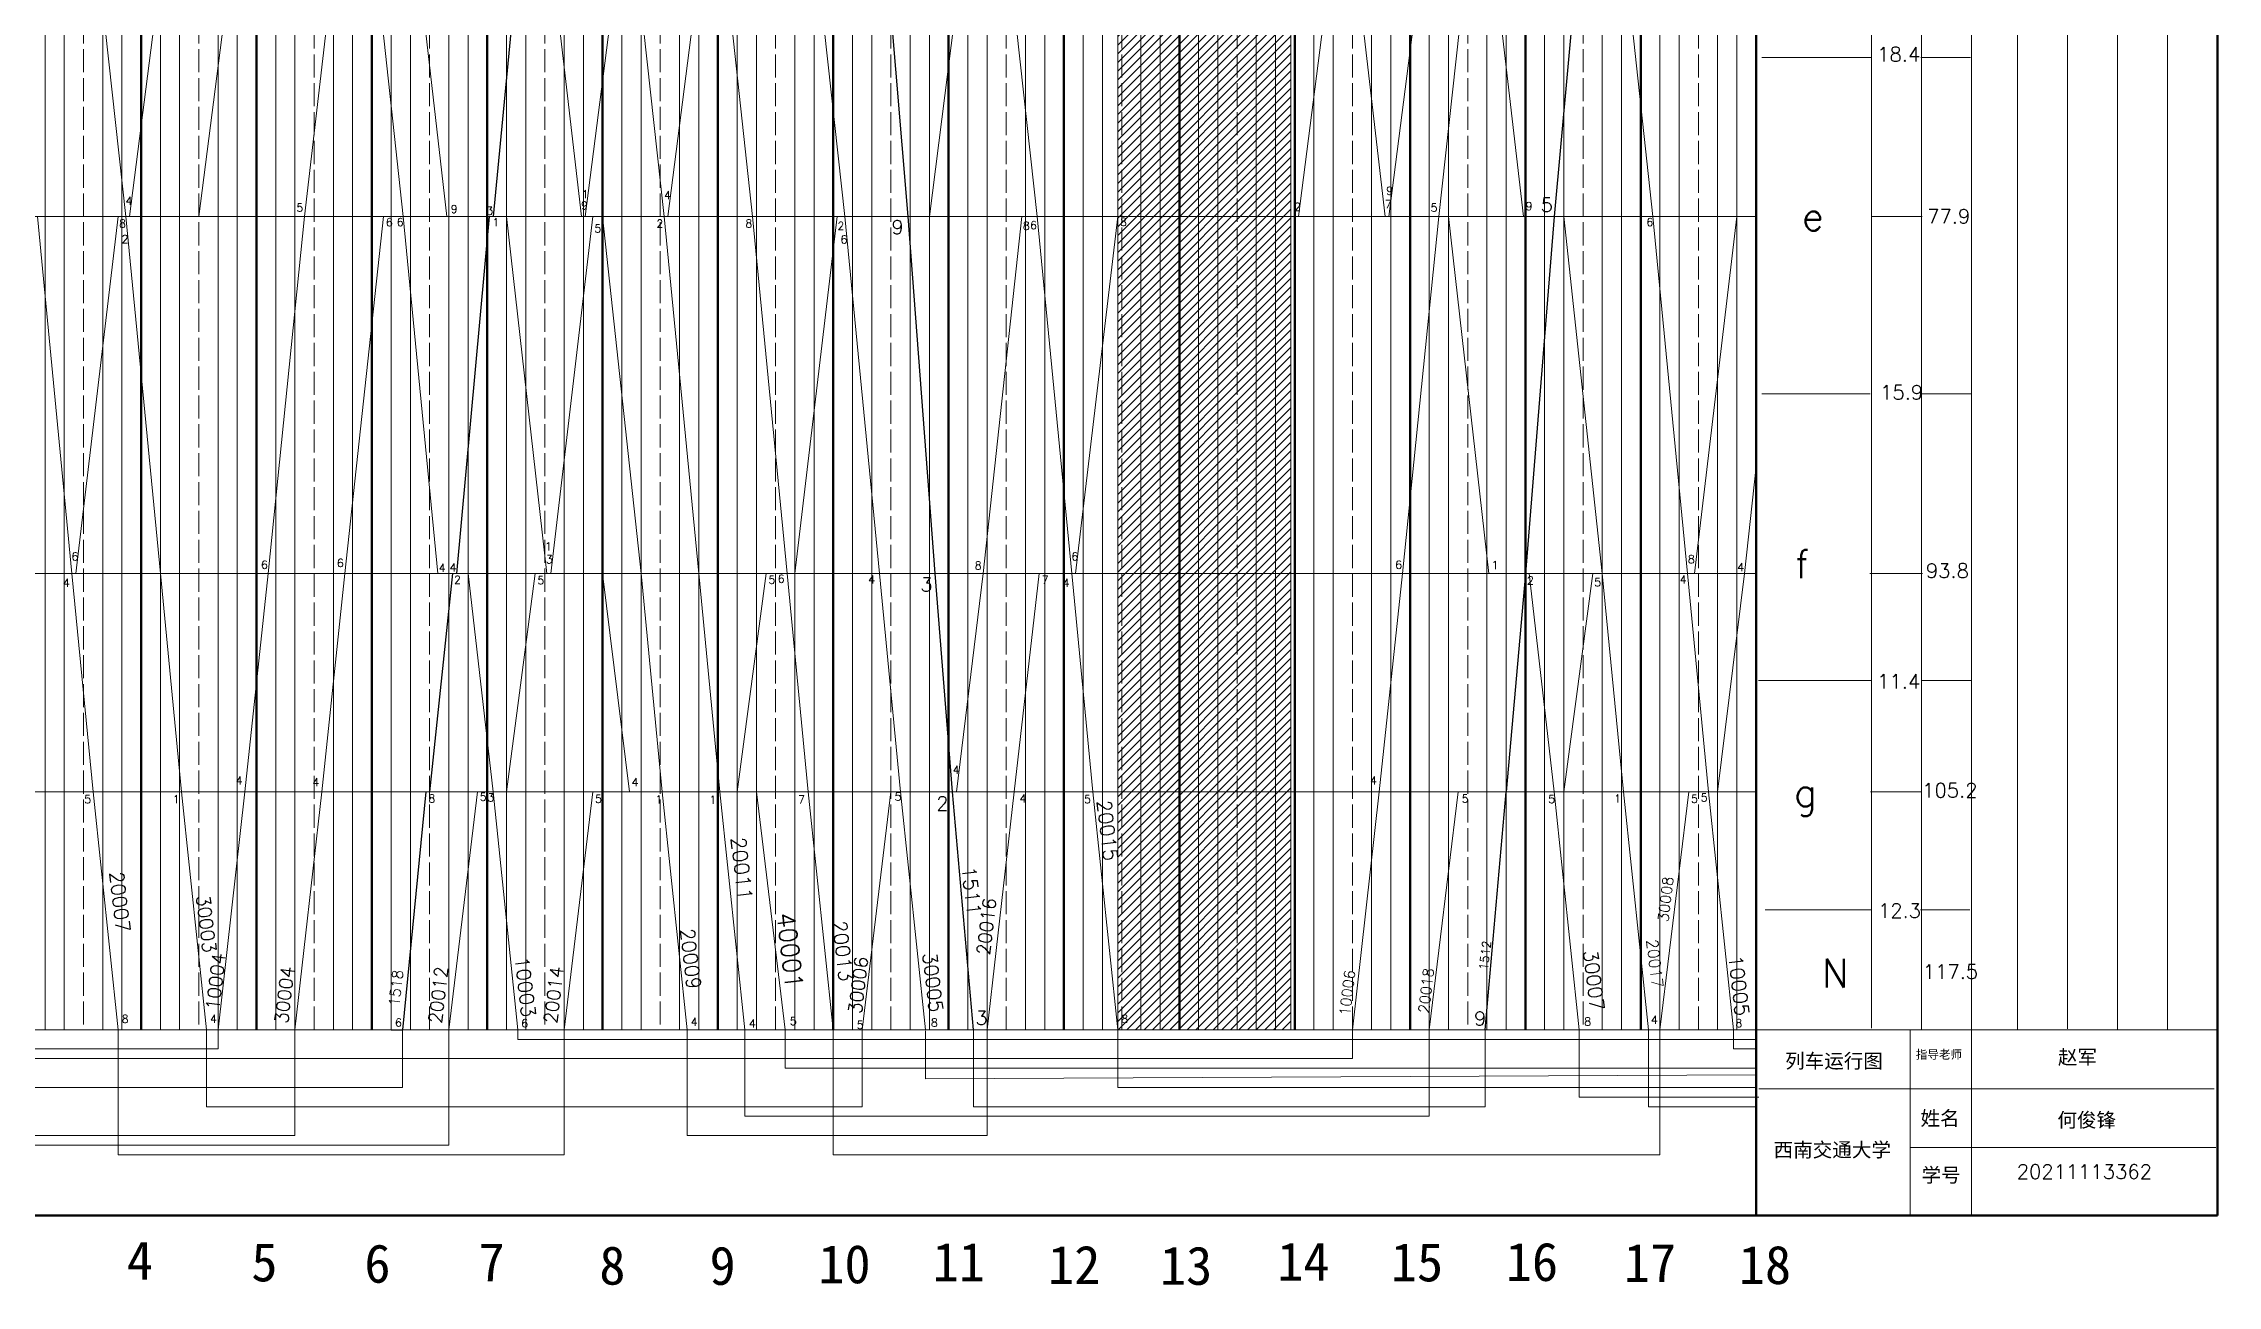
# Model space of a CAD drawing. Header units: millimetres. Extents: x 115 to 2035, y -688 to 879.
# Drawn here: x 904 to 2035, y -688 to -43 of the extents above; entities that cross this region are included whole.
import ezdxf

# ---------------------------------------------------------------- set-up
doc = ezdxf.new("R2010")
doc.units = ezdxf.units.MM
doc.linetypes.add('ACAD_ISO02W100', pattern=[15, 12, -3])
doc.layers.get('0').update_dxf_attribs({"color": 3, "lineweight": 120})
for name, color, linetype, lineweight in [('10xian', 7, 'Continuous', 5), ('heizi', 7, 'Continuous', 5), ('五定、快运、直达、重载', 5, 'Continuous', 5), ('十分格1', 3, 'Continuous', 20), ('十分格2', 3, 'ACAD_ISO02W100', 20), ('小时格1', 3, 'Continuous', 100), ('小时格2', 3, 'Continuous', 80), ('直通、区段、小运转等', 7, 'Continuous', 5), ('站界线', 3, 'Continuous', 20)]:
    doc.layers.add(name, color=color, linetype=linetype, lineweight=lineweight)
doc.layers.add('文字', color=3, linetype='Continuous')
doc.layers.add('旅客列车、高级专列等', color=1, linetype='Continuous')
doc.styles.add('hz', font='txt.shx')

msp = doc.modelspace()

# ---------------------------------------------------------------- hatches: boundary and pattern name
at = {"layer": '直通、区段、小运转等'}
h = msp.add_hatch(dxfattribs=at)
h.set_pattern_fill('ANSI31', color=256)
h.set_pattern_definition([(45, (-1941.8525, -103.491), (-2.245064, 2.245064), [])])
h.paths.add_polyline_path([(1553, 32.1), (1463, 32.1), (1463, -555.5), (1553, -555.5)])

# ---------------------------------------------------------------- linework, layer by layer
for p, q in [((2035, -629), (2035, 711)), ((2035, -629), (2035, -652.1)), ((2035, -652.1), (115, -652.1))]:
    msp.add_line(p, q)
at = {"layer": '10xian'}
msp.add_line((1545, -555.5), (1635, -555.5), dxfattribs=at)
at = {"layer": 'heizi'}
for p, q in [((355.4, -132.8), (1795.2, -132.8)), ((354.4, -318.4), (1794.8, -318.4)), ((355, -431.8), (1795, -431.8)), ((354.7, -555.5), (1795, -555.5))]:
    msp.add_line(p, q, dxfattribs=at)
at = {"layer": '五定、快运、直达、重载'}
for p, q in [((1059, 32.1), (1040, -132.8)), ((1091.3, -132.8), (1073.3, 32.1)), ((1648, 32.1), (1630, -132.8)), ((1741.3, -132.8), (1723.3, 32.1)), ((1040, -132.8), (1021, -318.4)), ((1109.3, -318.4), (1091.3, -132.8)), ((1630, -132.8), (1611, -318.4)), ((1759.3, -318.4), (1741.3, -132.8)), ((1021, -318.4), (1009, -431.8)), ((1125, -318.4), (1138, -431.8)), ((1611, -318.4), (1599, -431.8)), ((1759.3, -318.4), (1770.3, -431.8)), ((1009, -431.8), (995, -555.5)), ((1151, -555.5), (1138, -431.8)), ((1599, -431.8), (1585, -555.5)), ((1783.3, -555.5), (1770.3, -431.8))]:
    msp.add_line(p, q, dxfattribs=at)
at = {"layer": '十分格1'}
for p, q in [((1855, 661), (1855, -554.7)), ((1881, 661), (1881, -555.6)), ((1907, 661), (1907, -648.6)), ((1931, 661), (1931, -555.6)), ((1957, 661), (1957, -555.1)), ((1983, 661), (1983, -555.6)), ((2009, 661), (2009, -555.6)), ((905, -555.5), (905, 599.2)), ((915, 599.2), (915, -555.5)), ((935, -555.5), (935, 599.2)), ((945, 599.2), (945, -555.5)), ((965, 599.2), (965, -555.5)), ((975, -555.5), (975, 599.2)), ((995, 599.2), (995, -555.5)), ((1005, -555.5), (1005, 599.2)), ((1025, -555.5), (1025, 599.2)), ((1035, 599.2), (1035, -555.5)), ((1055, -555.5), (1055, 599.2)), ((1065, 599.2), (1065, -555.5)), ((1085, 599.2), (1085, -555.5)), ((1095, -555.5), (1095, 599.2)), ((1115, 599.2), (1115, -555.5)), ((1125, -555.5), (1125, 599.2)), ((1145, -555.5), (1145, 599.2)), ((1155, 599.2), (1155, -555.5)), ((1175, -555.5), (1175, 599.2)), ((1185, 599.2), (1185, -555.5)), ((1205, 599.2), (1205, -555.5)), ((1215, -555.5), (1215, 599.2)), ((1235, 599.2), (1235, -555.5)), ((1245, -555.5), (1245, 599.2)), ((1265, -555.5), (1265, 599.2)), ((1275, 599.2), (1275, -555.5)), ((1295, -555.5), (1295, 599.2)), ((1305, 599.2), (1305, -555.5)), ((1325, 599.2), (1325, -555.5)), ((1335, -555.5), (1335, 599.2)), ((1355, 599.2), (1355, -555.5)), ((1365, -555.5), (1365, 599.2)), ((1385, -555.5), (1385, 599.2)), ((1395, 599.2), (1395, -555.5)), ((1415, -555.5), (1415, 599.2)), ((1425, 599.2), (1425, -555.5)), ((1445, 599.2), (1445, -555.5)), ((1455, -555.5), (1455, 599.2)), ((1475, 599.2), (1475, -555.5)), ((1485, -555.5), (1485, 599.2)), ((1505, -555.5), (1505, 599.2)), ((1515, 599.2), (1515, -555.5)), ((1535, -555.5), (1535, 599.2)), ((1545, 599.2), (1545, -555.5)), ((1565, 599.2), (1565, -555.5)), ((1575, -555.5), (1575, 599.2)), ((1595, 599.2), (1595, -555.5)), ((1605, -555.5), (1605, 599.2)), ((1625, -555.5), (1625, 599.2)), ((1635, 599.2), (1635, -555.5)), ((1655, -555.5), (1655, 599.2)), ((1665, 599.2), (1665, -555.5)), ((1685, 599.2), (1685, -555.5)), ((1695, -555.5), (1695, 599.2)), ((1715, 599.2), (1715, -555.5)), ((1725, -555.5), (1725, 599.2)), ((1745, -555.5), (1745, 599.2)), ((1755, 599.2), (1755, -555.5)), ((1775, -555.5), (1775, 599.2)), ((1785, 599.2), (1785, -555.5))]:
    msp.add_line(p, q, dxfattribs=at)
at = {"layer": '十分格2'}
for p, q in [((925, 599.2), (925, -555.5)), ((985, 599.2), (985, -555.5)), ((1045, -555.5), (1045, 599.2)), ((1105, -555.5), (1105, 599.2)), ((1165, 599.2), (1165, -555.5)), ((1225, 599.2), (1225, -555.5)), ((1285, -555.5), (1285, 599.2)), ((1345, -555.5), (1345, 599.2)), ((1405, -555.5), (1405, 599.2)), ((1465, -555.5), (1465, 599.2)), ((1525, -555.5), (1525, 599.2)), ((1585, -555.5), (1585, 599.2)), ((1645, 599.2), (1645, -555.5)), ((1705, 599.2), (1705, -555.5)), ((1765, -555.5), (1765, 599.2))]:
    msp.add_line(p, q, dxfattribs=at)
at = {"layer": '小时格1'}
for p, q in [((1795, 661), (1795, -579)), ((1795, -579), (1795, 661)), ((1075, -555.5), (1075, 599.2)), ((1075, -555.5), (1075, 599.2)), ((1435, 599.2), (1435, -555.5)), ((1795, -572.1), (1795, -652.1)), ((355, -652.1), (2035, -652.1))]:
    msp.add_line(p, q, dxfattribs=at)
at = {"layer": '小时格2'}
for p, q in [((955, 599.2), (955, -555.5)), ((1015, -555.5), (1015, 599.2)), ((1015, 599.2), (1015, -555.5)), ((1135, -555.5), (1135, 599.2)), ((1195, 599.2), (1195, -555.5)), ((1255, -555.5), (1255, 599.2)), ((1315, 599.2), (1315, -555.5)), ((1375, -555.5), (1375, 599.2)), ((1495, 599.2), (1495, -555.5)), ((1555, -555.5), (1555, 599.2)), ((1555, -555.5), (1555, 599.2)), ((1615, 599.2), (1615, -555.5)), ((1615, 599.2), (1615, -555.5)), ((1675, -555.5), (1675, 599.2)), ((1735, 599.2), (1735, -555.5)), ((2035, -629), (2035, -629))]:
    msp.add_line(p, q, dxfattribs=at)
at = {"layer": '旅客列车、高级专列等'}
for p, q in [((1154, 32.1), (1138, -132.8)), ((1354, -132.8), (1340, 32.1)), ((1705, 32.1), (1690, -132.8)), ((1136, -132.8), (1119, -318.4)), ((1368, -318.4), (1354, -132.8)), ((1690, -132.8), (1675, -318.4)), ((1117, -318.4), (1105, -431.8)), ((1377, -431.8), (1368, -318.4)), ((1675, -318.4), (1665, -431.8)), ((1103, -431.8), (1091, -555.5)), ((1388, -555.5), (1377, -431.8)), ((1654, -555.5), (1665, -431.8)), ((1085, -555.5), (1091, -555.5))]:
    msp.add_line(p, q, dxfattribs=at)
at = {"layer": '直通、区段、小运转等'}
for p, q in [((947, -132.8), (929, 32.1)), ((985, -132.8), (1006, 32.1)), ((1184, -132.8), (1165, 32.1)), ((1186, -132.8), (1207, 32.1)), ((1227, -132.8), (1209, 32.1)), ((1229, -132.8), (1250, 32.1)), ((1273, -132.8), (1255, 32.1)), ((1321, -132.8), (1303, 32.1)), ((1365, -132.8), (1386, 32.1)), ((1421, -132.8), (1403, 32.1)), ((1463, 32.1), (1463, -555.5)), ((1553, -555.5), (1553, 32.1)), ((1578, 32.1), (1557, -132.8)), ((1602, -132.8), (1583, 32.1)), ((1604, -132.8), (1625, 32.1)), ((1674, -132.8), (1655, 32.1)), ((919, -318.4), (901, -132.8)), ((943, -132.8), (921, -318.4)), ((945, -132.8), (943, -132.8)), ((965, -318.4), (947, -132.8)), ((947, -132.8), (949, -132.8)), ((1061, -318.4), (1081, -132.8)), ((1168, -318.4), (1190, -132.8)), ((1215, -318.4), (1195, -132.8)), ((1225, -132.8), (1227, -132.8)), ((1227, -132.8), (1245, -318.4)), ((1227, -132.8), (1229, -132.8)), ((1265, -132.8), (1273, -132.8)), ((1291, -318.4), (1273, -132.8)), ((1295, -318.4), (1317, -132.8)), ((1315, -132.8), (1321, -132.8)), ((1339, -318.4), (1321, -132.8)), ((1393, -318.4), (1413, -132.8)), ((1439, -318.4), (1421, -132.8)), ((1421, -132.8), (1423, -132.8)), ((1441, -318.4), (1463, -132.8)), ((1602, -132.8), (1604, -132.8)), ((1635, -132.8), (1656, -318.4)), ((1695, -132.8), (1715, -318.4)), ((1763, -318.4), (1785, -132.8)), ((1795, -262.7), (1789, -318.4)), ((930, -431.8), (919, -318.4)), ((976, -431.8), (965, -318.4)), ((1049, -431.8), (1061, -318.4)), ((1145, -431.8), (1160, -318.4)), ((1226, -431.8), (1215, -318.4)), ((1215, -318.4), (1216, -318.4)), ((1245, -318.4), (1256, -431.8)), ((1265, -431.8), (1280, -318.4)), ((1285, -318.4), (1291, -318.4)), ((1302, -431.8), (1291, -318.4)), ((1335, -318.4), (1339, -318.4)), ((1350, -431.8), (1339, -318.4)), ((1379, -431.8), (1393, -318.4)), ((1409, -431.8), (1422, -318.4)), ((1450, -431.8), (1439, -318.4)), ((1439, -318.4), (1441, -318.4)), ((1675, -318.4), (1677, -318.4)), ((1677, -318.4), (1690, -431.8)), ((1695, -431.8), (1710, -318.4)), ((1726, -431.8), (1715, -318.4)), ((1715, -318.4), (1717, -318.4)), ((1775, -431.8), (1789, -318.4)), ((905, -431.8), (910, -431.8)), ((943, -555.5), (930, -431.8)), ((989, -555.5), (976, -431.8)), ((1035, -555.5), (1049, -431.8)), ((1115, -555.5), (1130, -431.8)), ((1175, -555.5), (1190, -431.8)), ((1226, -431.8), (1239, -555.5)), ((1256, -431.8), (1269, -555.5)), ((1295, -431.8), (1302, -431.8)), ((1302, -431.8), (1315, -555.5)), ((1330, -555.5), (1345, -431.8)), ((1345, -431.8), (1350, -431.8)), ((1363, -555.5), (1350, -431.8)), ((1377, -431.8), (1379, -431.8)), ((1395, -555.5), (1409, -431.8)), ((1463, -555.5), (1450, -431.8)), ((1625, -431.8), (1628, -431.8)), ((1625, -555.5), (1640, -431.8)), ((1690, -431.8), (1703, -555.5)), ((1739, -555.5), (1726, -431.8)), ((1745, -555.5), (1760, -431.8)), ((915, -555.5), (923, -555.5)), ((943, -555.5), (943, -620.5)), ((989, -555.5), (989, -595.5)), ((995, -555.5), (995, -565.5)), ((1035, -555.5), (1035, -610.5)), ((1091, -555.5), (1091, -585.5)), ((1115, -555.5), (1115, -615.5)), ((1151, -555.5), (1151, -560.5)), ((1151, -560.5), (1795, -560.5)), ((1175, -555.5), (1175, -620.5)), ((1239, -555.5), (1239, -610.5)), ((1269, -555.5), (1269, -600.5)), ((1290, -555.5), (1290, -575.5)), ((1315, -555.5), (1315, -620.5)), ((1330, -555.5), (1330, -595.5)), ((1355, -555.5), (1363, -555.5)), ((1362.9, -556), (1362.9, -581)), ((1388, -555.5), (1388, -595.5)), ((1395, -555.5), (1395, -610.5)), ((1463, -555.5), (1553, -555.5)), ((1463, -555.5), (1463, -585.5)), ((1585, -555.5), (1585, -570.5)), ((1625, -555.5), (1625, -600.5)), ((1654, -555.5), (1654, -595.5)), ((1703, -555.5), (1703, -590.5)), ((1735, -555.5), (1740, -555.5)), ((1739, -555.5), (1739, -595.5)), ((1745, -555.5), (1745, -620.5)), ((1783.3, -555.5), (1783.3, -565.5)), ((354.7, -565.5), (995, -565.5)), ((483, -570.5), (1583, -570.5)), ((1290, -575.5), (1795, -575.5)), ((1585, -570.5), (1583, -570.5)), ((1783.3, -565.5), (1795, -565.5)), ((1091, -585.5), (652, -585.5)), ((1362.9, -581), (1795, -579)), ((1463, -585.5), (1794.9, -585.5)), ((1330, -595.5), (989, -595.5)), ((1654, -595.5), (1388, -595.5)), ((1703, -590.5), (1796.5, -590.5)), ((1739, -595.5), (1795, -595.5)), ((1035, -610.5), (749, -610.5)), ((1395, -610.5), (1239, -610.5)), ((1625, -600.5), (1269, -600.5)), ((1115, -615.5), (833, -615.5)), ((1175, -620.5), (943, -620.5)), ((1745, -620.5), (1315, -620.5))]:
    msp.add_line(p, q, dxfattribs=at)
at = {"layer": '直通、区段、小运转等', "color": 6}
for p, q in [((949, -132.8), (970, 32.1)), ((1095, 32.1), (1114, -132.8)), ((1145, -132.8), (1166, -318.4)), ((1195, -318.4), (1209, -431.8)), ((1275, -431.8), (1290, -555.5))]:
    msp.add_line(p, q, dxfattribs=at)
at = {"layer": '站界线'}
for p, q in [((2035, -629), (2035, 711)), ((1797.9, -50.2), (1854.8, -50.2)), ((1880.7, -50.2), (1906.6, -50.2)), ((1795, -112.1), (1795, -184.1)), ((1854.8, -132.8), (1881.3, -132.8)), ((1797.9, -224.9), (1854.3, -224.9)), ((1880.6, -224.9), (1906.8, -224.9)), ((1795, -256.1), (1795, -328.1)), ((1854.2, -318.4), (1881.6, -318.4)), ((1796.3, -373.9), (1854.8, -373.9)), ((1880.9, -373.9), (1906.9, -373.9)), ((1854.5, -431.8), (1881.1, -431.8)), ((1799.7, -493.1), (1855.1, -493.1)), ((1880.5, -493.1), (1906.1, -493.1)), ((1794.6, -555.5), (2034.9, -555.5)), ((1875.2, -555.5), (1875.2, -651.7)), ((1907, -555.5), (1907, -652.4)), ((1795, -579), (1795, -652.1)), ((2033.2, -586.2), (1796.5, -586.2)), ((1875.5, -616.7), (2034.1, -616.7))]:
    msp.add_line(p, q, dxfattribs=at)

# ---------------------------------------------------------------- texts
at = {"layer": '五定、快运、直达、重载', "color": 18, "true_color": 0x000000, "char_height": 4.16, "attachment_point": 1, "style": 'hz'}
for s, insert in [('4', (946.9, -122.6)), ('1', (1184.2, -119.1)), ('4', (1227, -119.6)), ('7', (1601.9, -124.3)), ('9', (1602.6, -117.3)), ('8', (943.5, -134.3)), ('6', (1082.3, -133.7)), ('9', (1116, -126.8)), ('9', (1183.8, -124.9)), ('2', (1223, -134.4)), ('8', (1269.3, -134.3)), ('2', (1317.1, -135.6)), ('8', (1413.6, -135.5)), ('6', (1417.3, -135.2)), ('8', (1464.2, -133.5)), ('2', (1554.7, -125.7)), ('9', (1675.1, -125.3)), ('2', (944.8, -142.4)), ('5', (1190.7, -136.9)), ('6', (1318.8, -142.6)), ('1', (1165, -302.2)), ('6', (918.8, -307.4)), ('6', (1056.8, -310.8)), ('3', (1165.5, -308.9)), ('8', (1388.6, -312.1)), ('6', (1438.9, -307.4)), ('1', (1657.4, -311.9)), ('8', (1759.5, -308.8)), ('4', (1785.2, -312.9)), ('4', (914.3, -321.2)), ('5', (1161.1, -319.8)), ('5', (1281.3, -319.5)), ('6', (1286.1, -319)), ('4', (1333.2, -319.3)), ('7', (1423.4, -319.5)), ('4', (1434.3, -321.2)), ('2', (1675.8, -319.9)), ('5', (1710.8, -320.8)), ('4', (1044.1, -424.7)), ('4', (1210.1, -424.7)), ('4', (1377.1, -418.4)), ('5', (925.4, -433.6)), ('1', (971.4, -433.6)), ('5', (1131.1, -432.3)), ('5', (1191.1, -433.4)), ('1', (1222.5, -433.7)), ('1', (1250.5, -433.9)), ('7', (1296.7, -433.7)), ('5', (1346.9, -432.2)), ('4', (1411.9, -433.2)), ('5', (1445.4, -433.6)), ('5', (1641.9, -433.3)), ('5', (1686.9, -433.5)), ('1', (1721.2, -433.3)), ('5', (1761.2, -433.4)), ('8', (944.9, -547.8)), ('4', (990.8, -547.8)), ('4', (1240.8, -549.3)), ('4', (1271.1, -550.2)), ('5', (1292.4, -548.9)), ('5', (1327.2, -550.9)), ('8', (1365.8, -549.7)), ('8', (1464.8, -547.8)), ('8', (1705.6, -549.2)), ('4', (1740.3, -548.3))]:
    msp.add_mtext_dynamic_manual_height_columns(s, width=22.952, gutter_width=20.8, heights=[0], dxfattribs=dict(at, insert=insert))
at = {"layer": '五定、快运、直达、重载', "char_height": 4.16, "attachment_point": 1, "style": 'hz'}
for s, insert in [('5', (1035.7, -126.1)), ('6', (1087.9, -133.6)), ('5', (1625.7, -126.1)), ('6', (1737.9, -133.6)), ('6', (1017.3, -311.7)), ('4', (1109.8, -313.3)), ('6', (1607.3, -311.7)), ('4', (1755.3, -319.4)), ('4', (1004.2, -423.9)), ('4', (1594.2, -423.9)), ('3', (1135.1, -432.7)), ('5', (1766.2, -432.7)), ('6', (1152.7, -550)), ('8', (1784.2, -550))]:
    msp.add_mtext_dynamic_manual_height_columns(s, width=22.952, gutter_width=20.8, heights=[0], dxfattribs=dict(at, insert=insert))
at = {"layer": '五定、快运、直达、重载', "color": 18, "true_color": 0x000000, "style": 'hz'}
for s, width, gutter_width, heights, insert, char_height, attachment_point, rotation in [('20015', 60.924, 37.1, [7.42], (1459.4, -435.7), 7.42, 1, 276.7373), ('20011', 63.389, 38.6, [7.72], (1269.3, -454.9), 7.72, 1, 276.7373), ('20007', 60.924, 37.1, [7.42], (945.7, -472.8), 7.42, 1, 276.7373), ('30008', 45.178, 27.5, [3.62], (1749.3, -499.7), 5.5, 7, 83.2627), ('30003', 57.803, 35.2, [7.04], (990.6, -485.1), 7.04, 1, 276.7373), ('20016', 57.122, 34.8, [4.58], (1396.4, -517.1), 6.95, 7, 83.2627), ('20009', 60.924, 37.1, [7.42], (1242.6, -502.4), 7.42, 1, 276.7373), ('20013', 60.924, 37.1, [7.42], (1321.8, -498.4), 7.42, 1, 276.7373), ('30006', 57.122, 34.8, [4.58], (1329.7, -547.5), 6.95, 7, 83.2627), ('30005', 59.724, 36.3, [7.27], (1368.6, -515), 7.27, 1, 276.7373), ('30007', 60.645, 36.9, [7.38], (1712.4, -513.7), 7.38, 1, 276.7373), ('20017', 48.744, 29.7, [5.93], (1743.8, -508.1), 5.93, 1, 276.7373), ('30004', 57.122, 34.8, [3.55], (1031.3, -552.6), 6.95, 7, 83.2627), ('20012', 57.122, 34.8, [4.58], (1111.3, -552.6), 6.95, 7, 83.2627), ('20014', 57.122, 34.8, [4.58], (1171.3, -552.6), 6.95, 7, 83.2627), ('20018', 45.178, 27.5, [3.62], (1624.7, -547.2), 5.5, 7, 83.2627)]:
    msp.add_mtext_dynamic_manual_height_columns(s, width=width, gutter_width=gutter_width, heights=heights, dxfattribs=dict(at, insert=insert, char_height=char_height, attachment_point=attachment_point, rotation=rotation))
at = {"layer": '五定、快运、直达、重载', "color": 6, "insert": (1294.8, -494), "char_height": 9.27, "attachment_point": 1, "rotation": 276.7373, "style": 'hz'}
msp.add_mtext_dynamic_manual_height_columns('40001', width=76.155, gutter_width=46.3, heights=[9.27], dxfattribs=at)
at = {"layer": '五定、快运、直达、重载', "style": 'hz'}
for s, width, gutter_width, heights, insert, char_height, attachment_point, rotation in [('10004', 57.122, 34.8, [6.95], (995.5, -545.6), 6.95, 7, 83.2627), ('10003', 60.924, 37.1, [0], (1156.6, -517), 7.42, 1, 276.7373), ('10005', 60.924, 37.1, [0], (1787.9, -516.4), 7.42, 1, 276.7373), ('10006', 45.697, 27.8, [5.56], (1583.7, -548.5), 5.56, 7, 83.2627)]:
    msp.add_mtext_dynamic_manual_height_columns(s, width=width, gutter_width=gutter_width, heights=heights, dxfattribs=dict(at, insert=insert, char_height=char_height, attachment_point=attachment_point, rotation=rotation))
at = {"layer": '十分格1', "attachment_point": 1, "style": 'hz'}
for s, width, gutter_width, heights, insert, char_height in [('{\\C256;\\c0;18.4}', 27.31, 37.3, [0], (1858, -44.7), 7.456), ('{\\C256;\\c0;e}', 54.37, 74.2, [0], (1818.8, -125.3), 14.843), ('{\\C256;\\c0;77.9}', 27.31, 37.3, [0], (1884, -128.9), 7.456), ('{\\C256;\\c0;15.9}', 27.31, 37.3, [0], (1859.5, -220.4), 7.456), ('{\\C256;\\c0;f}', 54.37, 74.2, [0], (1815.3, -306), 14.843), ('{\\C256;\\c0;93.8}', 27.31, 37.3, [0], (1883.3, -313.2), 7.456), ('{\\C256;\\c0;11.4}', 27.31, 37.3, [0], (1858, -370.7), 7.456), ('{\\C256;\\c0;g}', 54.37, 74.2, [0], (1814.6, -424.7), 14.843), ('{\\C256;\\c0;105.2}', 27.31, 37.3, [0], (1881.4, -427.3), 7.456), ('{\\C256;\\c0;12.3}', 27.31, 37.3, [0], (1858.4, -489.9), 7.456), ('{\\C256;\\c0;^IN}', 54.37, 74.2, [0], (1816, -518.7), 14.843), ('{\\C256;\\c0;117.5}', 27.31, 37.3, [0], (1881.7, -521.6), 7.456), ('{\\fSimSun|b0|i0|c134|p2;\\C256;\\c0;赵军}', 27.31, 37.3, [0], (1952, -566), 7.456), ('{\\fSimSun|b0|i0|c134|p2;\\C256;\\c0;列车运行图}', 52.953, 37.3, [20], (1810.1, -568), 7.456), ('{\\fSimSun|b0|i0|c134|p2;\\C256;\\c0;指导老师}', 26.836, 22, [6.48], (1878.1, -566.2), 4.398), ('{\\fSimSun|b0|i0|c134|p2;\\C256;\\c0;姓名}', 27.31, 37.3, [0], (1880.5, -597.8), 7.456), ('{\\fSimSun|b0|i0|c134|p2;\\C256;\\c0;何俊锋}', 47.481, 37.3, [0], (1951.7, -598.7), 7.456), ('{\\fSimSun|b0|i0|c134|p2;\\C256;\\c0;西南交通大学}', 67.564, 37.3, [26.5], (1804.1, -614.2), 7.456), ('{\\fSimSun|b0|i0|c134|p2;\\C256;\\c0;学号}', 27.31, 37.3, [0], (1881.1, -627.3), 7.456), ('{\\C256;\\c0;20211113362}', 27.31, 37.3, [0], (1930.6, -625.5), 7.456)]:
    msp.add_mtext_dynamic_manual_height_columns(s, width=width, gutter_width=gutter_width, heights=heights, dxfattribs=dict(at, insert=insert, char_height=char_height))
at = {"layer": '文字', "char_height": 20, "width": 48.079, "attachment_point": 1}
for s, insert in [('{\\fSimSun|b0|i0|c134|p2;4}', (947.5, -665.4)), ('{\\fSimSun|b0|i0|c134|p2;5}', (1012.3, -666.3)), ('{\\fSimSun|b0|i0|c134|p2;7}', (1130.5, -666.3)), ('{\\fSimSun|b0|i0|c134|p2;11}', (1366.7, -666.2)), ('{\\fSimSun|b0|i0|c134|p2;14}', (1545.9, -666)), ('{\\fSimSun|b0|i0|c134|p2;15}', (1605, -666.3)), ('{\\fSimSun|b0|i0|c134|p2;16}', (1664.8, -666.1)), ('{\\fSimSun|b0|i0|c134|p2;6}', (1071.1, -667)), ('{\\fSimSun|b0|i0|c134|p2;8}', (1193.3, -668)), ('{\\fSimSun|b0|i0|c134|p2;9}', (1250.6, -668.1)), ('{\\fSimSun|b0|i0|c134|p2;10}', (1307.2, -667.3)), ('{\\fSimSun|b0|i0|c134|p2;12}', (1426.7, -667.7)), ('{\\fSimSun|b0|i0|c134|p2;13}', (1484.9, -668.1)), ('{\\fSimSun|b0|i0|c134|p2;17}', (1726.2, -666.7)), ('{\\fSimSun|b0|i0|c134|p2;18}', (1786, -667.7))]:
    msp.add_mtext(s, dxfattribs=dict(at, insert=insert))
at = {"layer": '旅客列车、高级专列等', "attachment_point": 1, "style": 'hz'}
for s, width, gutter_width, insert, char_height in [('5', 40.272, 36.5, (1683, -123.1), 7.3), ('3', 22.952, 20.8, (1134.6, -127.7), 4.16), ('1', 22.952, 20.8, (1137.7, -133.7), 4.16), ('9', 40.272, 36.5, (1345.3, -134.7), 7.3), ('4', 22.952, 20.8, (1115.4, -313.2), 4.16), ('2', 22.952, 20.8, (1117.7, -319.5), 4.16), ('3', 40.272, 36.5, (1360.3, -320.4), 7.3), ('8', 22.952, 20.8, (1104.4, -433.2), 4.16), ('2', 40.272, 36.5, (1368.6, -434.2), 7.3), ('6', 22.952, 20.8, (1087, -549.7), 4.16), ('3', 40.272, 36.5, (1389, -545.6), 7.3), ('9', 40.272, 36.5, (1648.3, -546), 7.3)]:
    msp.add_mtext_dynamic_manual_height_columns(s, width=width, gutter_width=gutter_width, heights=[0], dxfattribs=dict(at, insert=insert, char_height=char_height))
at = {"layer": '旅客列车、高级专列等', "style": 'hz'}
for s, width, gutter_width, insert, char_height, attachment_point, rotation in [('1511', 27.764, 37.1, (1389.1, -470.2), 7.42, 1, 276.7373), ('1512', 16.751, 22.4, (1652.7, -509), 4.47, 3, 83.2627), ('1518', 20.709, 27.7, (1085.9, -524.1), 5.53, 3, 83.2627)]:
    msp.add_mtext_dynamic_manual_height_columns(s, width=width, gutter_width=gutter_width, heights=[0], dxfattribs=dict(at, insert=insert, char_height=char_height, attachment_point=attachment_point, rotation=rotation))

doc.saveas('drawing.dxf')
